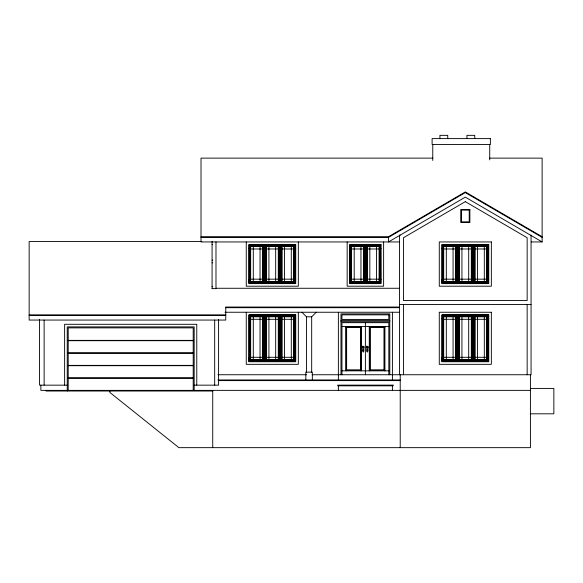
<?xml version="1.0" encoding="UTF-8"?>
<svg xmlns="http://www.w3.org/2000/svg" width="583" height="583" viewBox="0 0 583 583"><rect width="100%" height="100%" fill="white"/><g stroke="black" fill="none" stroke-linecap="round" stroke-linejoin="round"><path stroke-width="0.87" d="M249.203 361.387L249.203 315.192L264.143 315.192L264.143 361.387L249.203 361.387L249.203 357.816M249.203 283.265L249.203 244.889L264.143 244.889L264.143 283.265L249.203 283.265L249.203 279.702M249.582 318.828L249.582 315.578L263.764 315.578L263.764 361.008L249.582 361.008L249.582 315.578M249.582 248.526L249.582 245.268L263.764 245.268L263.764 282.886L249.582 282.886L249.582 245.268M250.289 318.828L250.289 316.285L263.05 316.285L263.05 360.294L250.289 360.294L250.289 316.285M250.289 248.526L250.289 245.982L263.05 245.982L263.05 282.172L250.289 282.172L250.289 245.982M263.05 360.294L263.05 357.751M263.05 282.172L263.05 279.629M263.764 361.008L263.764 357.751M263.764 282.886L263.764 279.629M264.143 361.387L264.143 315.192M264.143 283.265L264.143 244.889M279.767 315.192L279.767 361.387L264.828 361.387L264.828 315.192L279.767 315.192L279.767 318.763M264.828 283.265L264.828 244.889L279.767 244.889L279.767 283.265L264.908 283.178M265.207 318.828L265.207 315.578L279.388 315.578L279.388 361.008L265.207 361.008M265.207 248.526L265.207 245.268L279.388 245.268L279.388 282.886L265.207 282.886M265.914 318.828L265.914 316.285L278.674 316.285L278.674 360.294L265.914 360.294L265.914 316.285M265.914 248.526L265.914 245.982L278.674 245.982L278.674 282.172L265.914 282.172L265.914 245.982M278.674 360.294L278.674 357.751M278.674 282.172L278.674 279.629M279.388 361.008L279.388 357.751M279.388 282.886L279.388 279.629M279.767 244.889L279.68 248.453L280.532 248.453M280.445 361.387L280.445 315.192L295.392 315.192L295.392 361.387L280.445 361.387L280.532 357.816L279.68 357.816M280.445 283.265L280.445 244.889L295.392 244.889L295.392 283.265L280.445 283.265L280.532 279.702L279.68 279.702M280.831 318.828L280.831 315.578L295.013 315.578L295.078 318.763L295.734 318.763M280.831 248.526L280.831 245.268L295.013 245.268L295.078 248.453L295.734 248.453M281.538 318.828L281.538 316.285L294.298 316.285L294.298 360.294L281.538 360.294L281.538 316.285M281.538 248.526L281.538 245.982L294.298 245.982L294.298 282.172L281.538 282.172L281.538 245.982M294.298 360.294L294.298 357.751M294.298 282.172L294.298 279.629M295.013 357.751L295.013 361.008L280.831 361.008L280.831 315.578M295.392 315.192L295.392 361.387M295.392 244.889L295.392 283.265M350.106 283.265L350.106 244.889L365.045 244.889L365.045 283.265L350.194 283.178M350.485 248.526L350.485 245.268L364.666 245.268L364.666 282.886L350.485 282.886L350.485 245.268M351.192 248.526L351.192 245.982L363.96 245.982L363.96 282.172L351.199 282.172L351.192 245.982M363.96 282.172L363.96 279.629M363.952 248.985L363.96 245.982M364.666 282.886L364.666 279.629M365.045 244.889L364.958 248.453L366.044 248.453M365.73 283.265L365.73 244.889L380.67 244.889L380.67 283.265L365.73 283.265L365.73 244.889M366.109 248.526L366.109 245.268L380.291 245.268L380.291 282.886L366.109 282.886M366.816 248.526L366.816 245.982L379.577 245.982L379.577 282.172L366.816 282.172L366.816 245.982M379.577 282.172L379.577 279.629M379.577 248.985L379.577 245.982M380.291 282.886L380.291 279.629M442.22 361.387L442.22 315.192L457.159 315.192L457.159 361.387L442.22 361.387L442.22 357.816M442.22 283.265L442.22 244.889L457.159 244.889L457.159 283.265L442.22 283.265L442.22 279.702M442.599 318.828L442.599 315.578L456.78 315.578L456.78 361.008L442.599 361.008L442.599 315.578M442.599 248.526L442.599 245.268L456.78 245.268L456.78 282.886L442.599 282.886L442.599 245.268M443.313 318.828L443.313 316.285L456.074 316.285L456.074 360.294L443.313 360.294L443.313 316.285M443.313 248.526L443.313 245.982L456.074 245.982L456.074 282.172L443.313 282.172L443.313 245.982M456.074 360.294L456.074 357.751M456.074 282.172L456.074 279.629M456.78 361.008L456.78 357.751M456.78 282.886L456.78 279.629M457.159 361.387L457.159 315.192M457.159 283.265L457.159 244.889M457.844 361.387L457.844 315.192L472.784 315.192L472.784 361.387L457.844 361.387L472.784 361.387M472.784 244.889L472.784 283.265L457.844 283.265L457.844 244.889L472.784 244.889L472.784 248.453M458.223 318.828L458.223 315.578L472.405 315.578L472.405 361.008L458.223 361.008L458.223 315.578L458.158 361.074L458.158 357.816L457.079 357.816M458.223 248.526L458.223 245.268L472.405 245.268L472.405 282.886L458.223 282.886L458.223 245.268L458.158 282.952L458.158 279.702L457.079 279.702M458.938 318.828L458.938 316.285L471.698 316.285L471.698 360.294L458.938 360.294L458.938 316.285M458.938 248.526L458.938 245.982L471.698 245.982L471.698 282.172L458.938 282.172L458.938 245.982M471.698 360.294L471.698 357.751M471.698 282.172L471.698 279.629M472.405 361.008L472.405 357.751M472.405 282.886L472.405 279.629M472.784 315.192L472.696 318.763L473.556 318.763M473.469 361.387L473.469 315.192L488.408 315.192L488.408 361.387L473.469 361.387L473.469 315.192M473.469 283.265L473.469 244.889L488.408 244.889L488.408 283.265L473.469 283.265L473.469 244.889M473.848 318.828L473.848 315.578L488.029 315.578M473.848 248.526L473.848 245.268L488.029 245.268M474.562 318.828L474.562 316.285L487.322 316.285L487.315 360.294L474.562 360.294L474.562 316.285M474.562 248.526L474.562 245.982L487.322 245.982L487.315 282.172L474.562 282.172L474.562 245.982M487.322 360.294L487.322 357.751M487.322 282.172L487.322 279.629M488.029 357.751L488.029 361.008L473.848 361.008L473.848 315.578M488.029 279.629L488.029 282.886L473.848 282.886L473.848 245.268M262.736 281.859L262.736 246.296L250.61 246.296L250.61 281.859L262.736 281.859L262.736 246.296M278.361 281.859L278.361 246.296L266.234 246.296L266.234 281.859L278.361 281.859L278.361 246.296M250.61 281.859L250.61 246.296M293.985 281.859L293.985 246.296L281.859 246.296L281.859 281.859L293.985 281.859L293.985 246.296M266.234 281.859L266.234 246.296M281.859 281.859L281.859 246.296M262.736 359.973L262.736 316.605L250.61 316.605L250.61 359.973L262.736 359.973L262.736 316.605M278.361 359.973L278.361 316.605L266.234 316.605L266.234 359.973L278.361 359.973L278.361 316.605M363.639 281.859L363.639 246.296L351.513 246.296L351.513 281.859L363.639 281.859L363.639 246.296M250.61 359.973L250.61 316.605M293.985 359.973L293.985 316.605L281.859 316.605L281.859 359.973L293.985 359.973L293.985 316.605M379.263 281.859L379.263 246.296L367.137 246.296L367.137 281.859L379.263 281.859L379.263 246.296M380.67 244.889L365.818 244.977M264.828 361.387L279.767 361.387M266.234 359.973L266.234 316.605M311.679 372.143L311.679 316.809L316.307 312.175M351.513 281.859L351.513 246.296M281.859 359.973L281.859 316.605M367.137 281.859L367.137 246.296M360.833 327.223L361.438 326.611L361.482 370.839L360.833 370.19M455.753 281.859L455.753 246.296L443.627 246.296L443.627 281.859L455.753 281.859L455.753 246.296M384.27 327.223L384.591 326.895L369.622 326.895M346.506 370.19L345.901 370.803L345.857 326.575L346.506 327.223M471.377 281.859L471.377 246.296L459.251 246.296L459.251 281.859L471.377 281.859L471.377 246.296M443.627 281.859L443.627 246.296M487.002 281.859L487.002 246.296L474.875 246.296L474.875 281.859L487.002 281.859L487.002 246.296M488.408 244.889L473.556 244.977M459.251 281.859L459.251 246.296M474.875 281.859L474.875 246.296M455.753 359.973L455.753 316.605L443.627 316.605L443.627 359.973L455.753 359.973L455.753 316.605M471.377 359.973L471.377 316.605L459.251 316.605L459.251 359.973L471.377 359.973L471.377 316.605M443.627 359.973L443.627 316.605M487.002 359.973L487.002 316.605L474.875 316.605L474.875 359.973L487.002 359.973L487.002 316.605M488.408 315.192L473.556 315.279M459.251 359.973L459.251 316.605M474.875 359.973L474.875 316.605M201.011 236.734L388.497 236.734L465.314 191.924L542.132 236.734M432.768 158.131L201.011 158.131L201.011 241.945L399.566 241.945M489.727 158.131L542.132 158.131L542.132 241.945L531.215 241.945M400.215 235.109L399.566 235.109L399.566 374.745M201.011 237.383L388.497 237.383L465.314 192.579L542.132 237.383M201.827 241.566L29.15 241.566L29.15 320.06L225.752 320.06L225.752 307.044L399.304 307.044M212.081 244.547L212.729 244.547M264.055 244.977L249.203 244.889M264.908 244.977L279.68 244.977M280.445 244.889L295.304 244.977M350.194 244.977L364.958 244.977M457.079 244.977L442.22 244.889M457.932 244.977L472.696 244.977M280.634 245.079L295.202 245.079L295.202 283.076L280.634 283.076L280.532 244.977M250.748 246.434L262.598 246.434M266.373 246.434L278.222 246.434M281.997 246.434L293.847 246.434M351.651 246.434L363.5 246.434M367.275 246.434L379.125 246.434M443.765 246.434L455.615 246.434M459.389 246.434L471.239 246.434M475.014 246.434L486.863 246.434M248.861 248.453L249.517 248.453M264.055 248.453L265.141 248.453M349.764 248.453L350.194 248.453M381.012 248.453L380.582 248.453L380.67 283.265M441.878 248.453L442.308 248.453M457.079 248.453L458.158 248.453M472.696 248.453L473.556 248.453M488.751 248.453L488.095 248.453L488.095 245.203L488.095 282.952M249.386 248.985L263.953 248.985M265.01 248.985L279.578 248.985M280.634 248.985L295.202 248.985M350.296 248.985L364.856 248.985M365.92 248.985L380.48 248.985M442.41 248.985L456.977 248.985M458.034 248.985L472.594 248.985M473.658 248.985L488.219 248.985M212.081 260.171L212.729 260.171M212.081 262.773L212.729 262.773M249.386 279.17L263.953 279.17M265.01 279.17L279.578 279.17M280.634 279.17L295.202 279.17M350.296 279.17L364.856 279.17M365.92 279.17L380.48 279.17M442.41 279.17L456.977 279.17M458.034 279.17L472.594 279.17M473.658 279.17L488.219 279.17M248.861 279.702L249.517 279.702L249.517 282.952L249.517 245.203M264.055 279.702L265.141 279.702L265.141 282.952L265.141 245.203M295.734 279.702L295.078 279.702L295.013 282.886L280.831 282.886L280.831 245.268M349.764 279.702L350.194 279.702M364.958 279.702L366.044 279.702L366.044 282.952L366.044 245.203M380.582 279.702L381.012 279.702M441.878 279.702L442.308 279.702M472.696 279.702L473.556 279.702M488.095 279.702L488.751 279.702M250.748 281.72L262.598 281.72M266.373 281.72L278.222 281.72M281.997 281.72L293.847 281.72M351.651 281.72L363.5 281.72M367.275 281.72L379.125 281.72M443.765 281.72L455.615 281.72M459.389 281.72L471.239 281.72M475.014 281.72L486.863 281.72M488.219 283.076L473.658 283.076L473.658 245.079L488.219 245.079L488.408 283.265M212.081 286.377L212.729 286.377M212.081 288.272L212.729 288.272M215.987 288.272L399.311 288.272M399.566 304.435L531.062 304.435M225.752 307.693L399.304 307.693M225.016 312.248L399.348 312.248M29.15 314.856L225.752 314.856M264.055 315.279L249.203 315.192M264.908 315.279L279.68 315.279M280.445 315.192L295.304 315.279M457.079 315.279L442.22 315.192M457.932 315.279L472.696 315.279M280.634 315.381L295.202 315.381L295.202 361.198L280.634 361.198L280.532 315.279M29.15 315.505L225.752 315.505M250.748 316.744L262.598 316.744M266.373 316.744L278.222 316.744M281.997 316.744L293.847 316.744M301.841 312.175L306.476 316.809L311.679 316.809M443.765 316.744L455.615 316.744M459.389 316.744L471.239 316.744M475.014 316.744L486.863 316.744M248.861 318.763L249.517 318.763M264.055 318.763L265.141 318.763M279.68 318.763L280.532 318.763M441.878 318.763L442.308 318.763M457.079 318.763L458.158 318.763M488.751 318.763L488.095 318.763L488.095 315.512L488.095 361.074M249.386 319.287L263.953 319.287M265.01 319.287L279.578 319.287M280.634 319.287L295.202 319.287M442.41 319.287L456.977 319.287M458.034 319.287L472.594 319.287M473.658 319.287L488.219 319.287M340.975 320.388L389.801 320.388M340.975 321.692L389.801 321.692M341.951 326.575L388.825 326.575M345.857 327.223L361.482 327.223M369.294 327.223L384.918 327.223M68.211 340.37L193.199 340.37M68.211 340.698L193.199 340.698M68.211 352.875L193.199 352.875M68.211 353.196L193.199 353.196M249.386 357.292L263.953 357.292M265.01 357.292L279.578 357.292M280.634 357.292L295.202 357.292M442.41 357.292L456.977 357.292M458.034 357.292L472.594 357.292M473.658 357.292L488.219 357.292M248.861 357.816L249.517 357.816L249.517 361.074L249.517 315.512M264.055 357.816L265.141 357.816L265.141 361.074L265.141 315.512M295.078 357.816L295.734 357.816M441.878 357.816L442.308 357.816M472.696 357.816L473.556 357.816M488.095 357.816L488.751 357.816M250.748 359.842L262.598 359.842M266.373 359.842L278.222 359.842M281.997 359.842L293.847 359.842M443.765 359.842L455.615 359.842M459.389 359.842L471.239 359.842M475.014 359.842L486.863 359.842M488.219 361.198L473.658 361.198L473.658 315.381L488.219 315.381L488.408 361.387M249.291 361.3L264.055 361.3M280.532 361.3L295.304 361.3M442.308 361.3L457.079 361.3M473.556 361.3L488.321 361.3M68.211 365.373L193.199 365.373M68.211 365.694L193.199 365.694M345.857 370.19L361.482 370.19M369.294 370.19L384.918 370.19M346.222 370.475L361.117 370.475M369.658 370.475L384.554 370.475M341.951 370.839L388.825 370.839M217.94 374.745L306.651 374.745M312.087 374.745L531.062 374.745L531.062 235.007M68.211 377.871L193.199 377.871M68.211 378.199L193.199 378.199M217.94 379.956L400.215 379.956M218.589 380.604L400.215 380.604M67.234 385.159L39.564 385.159L39.564 319.448M194.175 385.159L218.589 385.159L218.589 319.455M530.413 388.416L553.85 388.416L553.85 413.806L530.413 413.806M530.413 390.37L40.868 390.37L40.868 385.159M212.729 391.018L46.079 391.018L46.079 390.37M542.132 241.945L465.314 197.134L388.497 241.945L388.497 236.734M530.413 374.745L530.413 447.657L178.879 447.657L109.874 392.454L109.874 390.836M527.156 304.435L527.156 374.745M489.727 144.46L489.727 159.888M484.845 244.547L484.845 244.977M484.845 283.178L484.845 283.608M484.845 314.856L484.845 315.279M484.845 361.3L484.845 361.722M484.313 245.079L484.313 283.076M484.313 315.381L484.313 361.198M477.564 245.079L477.564 283.076M477.564 315.381L477.564 361.198M477.032 244.547L477.032 244.977M477.032 283.178L477.032 283.608M477.032 314.856L477.032 315.279M477.032 361.3L477.032 361.722M474.751 138.601L474.751 135.343L466.939 135.343L466.939 138.601M473.126 244.547L473.126 283.608M473.126 314.856L473.126 361.722M469.22 244.547L469.22 244.977M469.22 283.178L469.22 283.608M469.22 314.856L469.22 315.279M469.22 361.3L469.22 361.722M468.696 245.079L468.696 283.076M468.696 315.381L468.696 361.198M461.94 245.079L461.94 283.076M461.94 315.381L461.94 361.198M461.408 244.547L461.408 244.977M461.408 283.178L461.408 283.608M461.408 314.856L461.408 315.279M461.408 361.3L461.408 361.722M457.844 244.889L457.844 279.702M457.844 315.192L457.844 357.816M457.502 244.547L457.502 283.608M457.502 314.856L457.502 361.722M453.596 244.547L453.596 244.977M453.596 283.178L453.596 283.608M453.596 314.856L453.596 315.279M453.596 361.3L453.596 361.722M453.071 245.079L453.071 283.076M453.071 315.381L453.071 361.198M447.737 138.601L447.737 135.343L439.925 135.343L439.925 138.601M446.316 245.079L446.316 283.076M446.316 315.381L446.316 361.198M445.784 244.547L445.784 244.977M445.784 283.178L445.784 283.608M445.784 314.856L445.784 315.279M445.784 361.3L445.784 361.722M432.768 144.46L432.768 160.478M403.472 304.435L403.472 374.745M400.215 374.745L400.215 447.657M392.403 312.248L392.403 380.604M392.403 385.815L392.403 390.37M389.801 374.745L389.801 313.88L340.975 313.88L340.975 374.745M388.825 374.745L388.825 322.669L341.951 322.669L341.951 374.745M384.918 326.575L384.918 370.839M384.27 326.575L384.27 370.839M383.614 241.945L383.614 286.209L347.162 286.209L347.162 241.945M377.106 244.547L377.106 244.977M377.106 283.178L377.106 283.608M376.574 245.079L376.574 283.076M369.943 326.575L369.943 370.839M369.826 245.079L369.826 283.076M369.294 244.547L369.294 244.977M369.294 283.178L369.294 283.608M369.294 326.575L369.294 370.839M365.388 244.547L365.388 283.608M365.388 322.669L365.388 374.745M361.482 244.547L361.482 244.977M361.482 283.178L361.482 283.608M361.154 370.511L361.154 326.895L346.185 326.895L346.185 370.511M360.95 245.079L360.95 283.076M360.833 326.575L360.833 370.839M354.202 245.079L354.202 283.076M353.67 244.547L353.67 244.977M353.67 283.178L353.67 283.608M350.106 244.889L350.106 279.702M346.506 326.575L346.506 370.839M338.373 312.248L338.373 380.604M338.373 385.815L338.373 390.37M312.335 379.956L312.335 372.143L305.82 372.143L305.82 379.956M306.476 316.809L306.476 372.143M298.336 241.945L298.336 286.209L246.259 286.209L246.259 241.945M298.336 312.248L298.336 364.331L246.259 364.331L246.259 312.248M295.078 245.203L295.078 282.952M295.078 315.512L295.078 361.074M291.828 244.547L291.828 244.977M291.828 283.178L291.828 283.608M291.828 314.856L291.828 315.279M291.828 361.3L291.828 361.722M291.296 245.079L291.296 283.076M291.296 315.381L291.296 361.198M284.54 245.079L284.54 283.076M284.54 315.381L284.54 361.198M284.016 244.547L284.016 244.977M284.016 283.178L284.016 283.608M284.016 314.856L284.016 315.279M284.016 361.3L284.016 361.722M280.11 244.547L280.11 283.608M280.11 314.856L280.11 361.722M276.204 244.547L276.204 244.977M276.204 283.178L276.204 283.608M276.204 314.856L276.204 315.279M276.204 361.3L276.204 361.722M275.672 245.079L275.672 283.076M275.672 315.381L275.672 361.198M268.916 245.079L268.916 283.076M268.916 315.381L268.916 361.198M268.391 244.547L268.391 244.977M268.391 283.178L268.391 283.608M268.391 314.856L268.391 315.279M268.391 361.3L268.391 361.722M264.828 244.889L264.828 279.702M264.828 315.192L264.828 357.816M264.485 244.547L264.485 283.608M264.485 314.856L264.485 361.722M260.579 244.547L260.579 244.977M260.579 283.178L260.579 283.608M260.579 314.856L260.579 315.279M260.579 361.3L260.579 361.722M260.047 245.079L260.047 283.076M260.047 315.381L260.047 361.198M253.292 245.079L253.292 283.076M253.292 315.381L253.292 361.198M252.767 244.547L252.767 244.977M252.767 283.178L252.767 283.608M252.767 314.856L252.767 315.279M252.767 361.3L252.767 361.722M215.987 241.945L215.987 288.651L212.081 288.651L212.081 241.333M214.682 320.06L214.682 385.159M212.729 390.37L212.729 447.657M196.777 385.159L196.777 324.294L64.626 324.294L64.626 385.159M194.175 390.37L194.175 326.895L67.234 326.895L67.234 391.018M193.199 390.37L193.199 327.872L68.211 327.872L68.211 390.37M44.126 320.06L44.126 385.159M367.203 347.22L367.654 347.366L367.203 347.22M367.552 350.055L367.385 350.456L367.552 350.055M367.829 350.106C367.305 351.68 366.598 349.006 367.829 350.106M367.909 347.169C367.29 349.049 366.437 345.857 367.909 347.169M362.779 346.222L362.743 351.673L363.661 352.015L364.003 346.411L362.779 346.222M366.809 346.222L366.773 351.673L367.691 352.015L368.033 346.411L366.809 346.222M363.471 350.361L363.311 349.953L363.471 350.361M363.748 350.325C362.517 351.418 363.245 348.751 363.748 350.325M363.828 347.432C362.356 348.736 363.224 345.551 363.828 347.432M363.573 347.381L363.122 347.22L363.573 347.381M465.314 201.652L403.472 237.733L403.472 300.529L527.156 300.529L527.156 237.733L465.314 201.652M490.376 138.601L432.112 138.601L432.112 144.46L490.376 144.46L490.376 138.601M469.869 209.465L460.759 209.465L460.759 222.487L469.869 222.487L469.869 209.465M469.22 210.12L461.408 210.12L461.408 221.839L469.22 221.839L469.22 210.12M491.352 241.945L439.276 241.945L439.276 286.209L491.352 286.209L491.352 241.945M295.734 244.547L248.861 244.547L248.861 283.608L295.734 283.608L295.734 244.547M381.012 244.547L349.764 244.547L349.764 283.608L381.012 283.608L381.012 244.547M488.751 244.547L441.878 244.547L441.878 283.608L488.751 283.608L488.751 244.547M263.953 245.079L249.386 245.079L249.386 283.076L263.953 283.076L263.953 245.079M279.578 245.079L265.01 245.079L265.01 283.076L279.578 283.076L279.578 245.079M364.856 245.079L350.296 245.079L350.296 283.076L364.856 283.076L364.856 245.079M380.48 245.079L365.92 245.079L365.92 283.076L380.48 283.076L380.48 245.079M456.977 245.079L442.41 245.079L442.41 283.076L456.977 283.076L456.977 245.079M472.594 245.079L458.034 245.079L458.034 283.076L472.594 283.076L472.594 245.079M491.352 312.248L439.276 312.248L439.276 364.331L491.352 364.331L491.352 312.248M295.734 314.856L248.861 314.856L248.861 361.722L295.734 361.722L295.734 314.856M388.825 314.856L341.951 314.856L341.951 319.411L388.825 319.411L388.825 314.856M488.751 314.856L441.878 314.856L441.878 361.722L488.751 361.722L488.751 314.856M263.953 315.381L249.386 315.381L249.386 361.198L263.953 361.198L263.953 315.381M279.578 315.381L265.01 315.381L265.01 361.198L279.578 361.198L279.578 315.381M456.977 315.381L442.41 315.381L442.41 361.198L456.977 361.198L456.977 315.381M472.594 315.381L458.034 315.381L458.034 361.198L472.594 361.198L472.594 315.381M360.709 327.347L346.63 327.347L346.63 370.067L360.709 370.067L360.709 327.347M384.146 327.347L370.067 327.347L370.067 370.067L384.146 370.067L384.146 327.347M393.051 385.13L337.717 385.144L337.717 385.815L393.051 385.815L393.051 385.13"/></g></svg>
